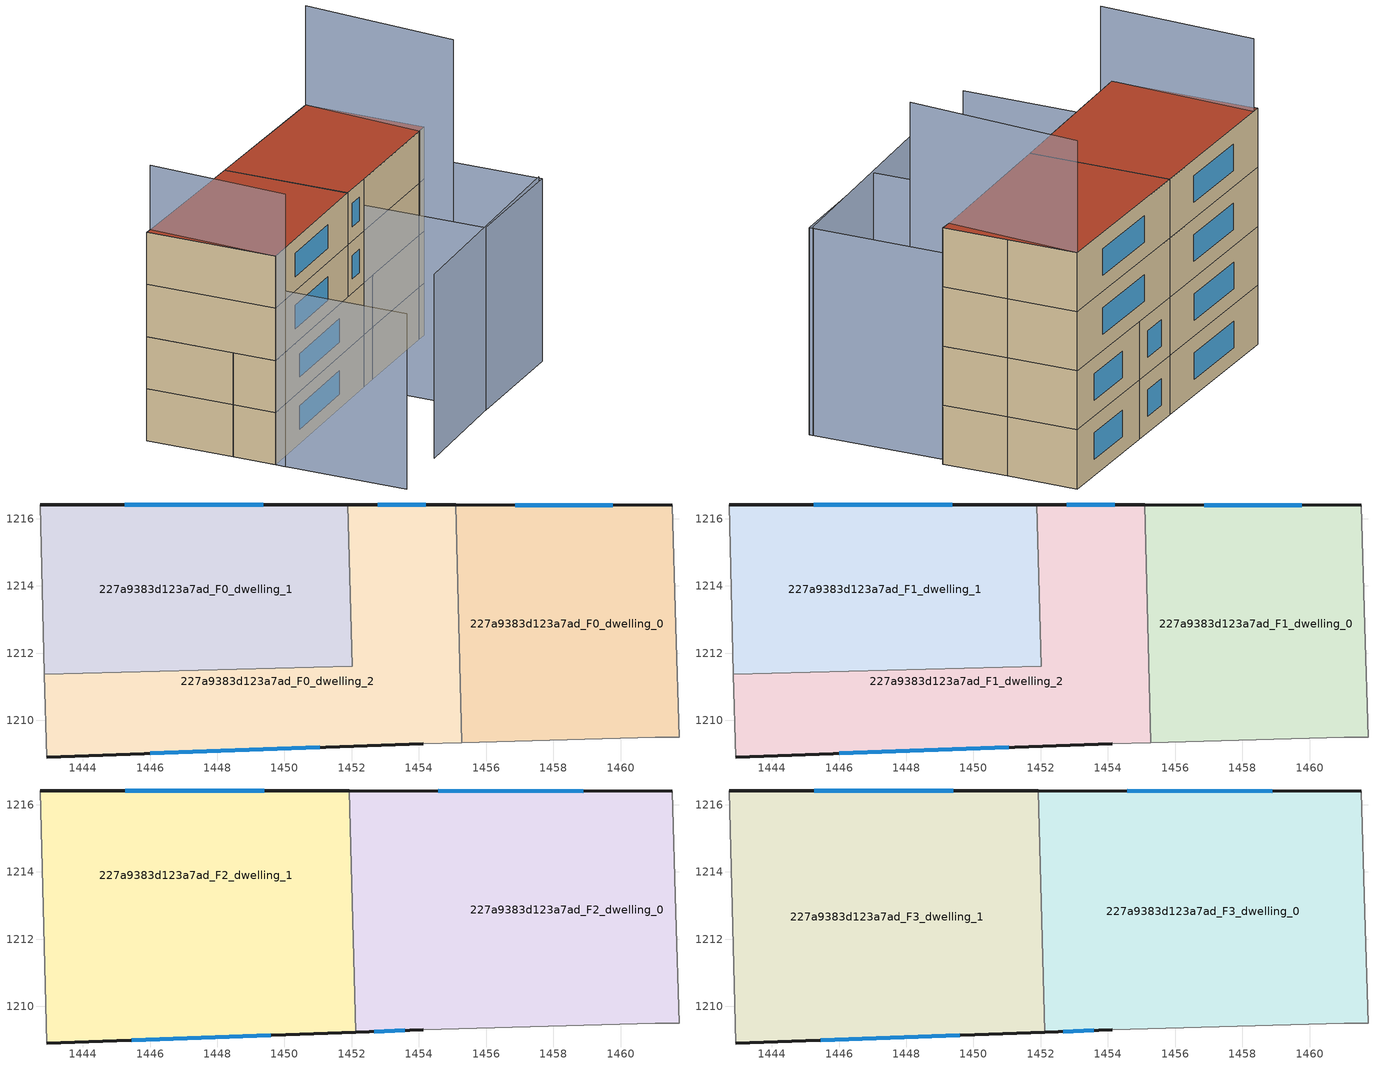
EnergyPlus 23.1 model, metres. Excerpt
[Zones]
227a9383d123a7ad_F0_dwelling_0
 floor ground (EU_floor_Construction): 1461.54,1216.41 1461.64,1212.8 1461.74,1209.5 1461.04,1209.5 1455.28,1209.34 1455.09,1216.41 z0
 wall outside (EU_wall_Construction): 1461.54,1216.41 1455.09,1216.41 z0:3
 wall adiabatic (EU_wall_Construction): 1455.28,1209.34 1461.04,1209.5 1461.74,1209.5 1461.64,1212.8 1461.54,1216.41 z0:3
 wall to 227a9383d123a7ad_F0_dwelling_2 (EU_wall_Construction): 1455.09,1216.41 1455.28,1209.34 z0:3
 window (EU_Window_Construction): 1459.76,1216.41 1456.87,1216.41 z0.83:2.17
227a9383d123a7ad_F0_dwelling_1
 floor ground (EU_floor_Construction): 1451.89,1216.41 1452.01,1211.62 1442.86,1211.37 1442.73,1216.41 z0
 wall outside (EU_wall_Construction): 1451.89,1216.41 1442.73,1216.41 z0:3
 wall adiabatic (EU_wall_Construction): 1442.73,1216.41 1442.86,1211.37 z0:3
 wall to 227a9383d123a7ad_F0_dwelling_2 (EU_wall_Construction): 1442.86,1211.37 1452.01,1211.62 1451.89,1216.41 z0:3
 window (EU_Window_Construction): 1449.37,1216.41 1445.25,1216.41 z0.83:2.17
227a9383d123a7ad_F0_dwelling_2
 floor ground (EU_floor_Construction): 1455.09,1216.41 1455.28,1209.34 1454.13,1209.3 1442.92,1208.91 1442.86,1211.37 1452.01,1211.62 1451.89,1216.41 z0
 wall outside (EU_wall_Construction): 1455.09,1216.41 1451.89,1216.41 / 1442.92,1208.91 1454.13,1209.3 z0:3
 wall adiabatic (EU_wall_Construction): 1442.86,1211.37 1442.92,1208.91 / 1454.13,1209.3 1455.28,1209.34 z0:3
 window (EU_Window_Construction): 1454.21,1216.41 1452.77,1216.41 / 1446.01,1209.02 1451.05,1209.19 z0.83:2.17
227a9383d123a7ad_F1_dwelling_0
 floor to 227a9383d123a7ad_F0_dwelling_0 (EU_floor_Construction): 1461.54,1216.41 1461.64,1212.8 1461.74,1209.5 1461.04,1209.5 1455.28,1209.34 1455.09,1216.41 z3
 wall outside (EU_wall_Construction): 1461.54,1216.41 1455.09,1216.41 z3:6
 wall adiabatic (EU_wall_Construction): 1455.28,1209.34 1461.04,1209.5 1461.74,1209.5 1461.64,1212.8 1461.54,1216.41 z3:6
 wall to 227a9383d123a7ad_F1_dwelling_2 (EU_wall_Construction): 1455.09,1216.41 1455.28,1209.34 z3:6
 window (EU_Window_Construction): 1459.76,1216.41 1456.87,1216.41 z3.83:5.17
227a9383d123a7ad_F1_dwelling_1
 floor to 227a9383d123a7ad_F0_dwelling_1 (EU_floor_Construction): 1451.89,1216.41 1452.01,1211.62 1442.86,1211.37 1442.73,1216.41 z3
 wall outside (EU_wall_Construction): 1451.89,1216.41 1442.73,1216.41 z3:6
 wall adiabatic (EU_wall_Construction): 1442.73,1216.41 1442.86,1211.37 z3:6
 wall to 227a9383d123a7ad_F1_dwelling_2 (EU_wall_Construction): 1442.86,1211.37 1452.01,1211.62 1451.89,1216.41 z3:6
 window (EU_Window_Construction): 1449.37,1216.41 1445.25,1216.41 z3.83:5.17
227a9383d123a7ad_F1_dwelling_2
 floor to 227a9383d123a7ad_F0_dwelling_2 (EU_floor_Construction): 1455.09,1216.41 1455.28,1209.34 1454.13,1209.3 1442.92,1208.91 1442.86,1211.37 1452.01,1211.62 1451.89,1216.41 z3
 wall outside (EU_wall_Construction): 1455.09,1216.41 1451.89,1216.41 / 1442.92,1208.91 1454.13,1209.3 z3:6
 wall adiabatic (EU_wall_Construction): 1442.86,1211.37 1442.92,1208.91 / 1454.13,1209.3 1455.28,1209.34 z3:6
 window (EU_Window_Construction): 1454.21,1216.41 1452.77,1216.41 / 1446.01,1209.02 1451.05,1209.19 z3.83:5.17
227a9383d123a7ad_F2_dwelling_0
 floor to 227a9383d123a7ad_F1_dwelling_0 (EU_floor_Construction): 1461.54,1216.41 1461.64,1212.8 1461.74,1209.5 1461.04,1209.5 1455.28,1209.34 1455.09,1216.41 z6
 floor to 227a9383d123a7ad_F1_dwelling_2 (EU_floor_Construction): 1455.09,1216.41 1455.28,1209.34 1454.13,1209.3 1452.12,1209.23 1451.93,1216.41 z6
 wall outside (EU_wall_Construction): 1452.12,1209.23 1454.13,1209.3 / 1461.54,1216.41 1451.93,1216.41 z6:9
 wall adiabatic (EU_wall_Construction): 1454.13,1209.3 1461.04,1209.5 1461.74,1209.5 1461.64,1212.8 1461.54,1216.41 z6:9
 wall to 227a9383d123a7ad_F2_dwelling_1 (EU_wall_Construction): 1451.93,1216.41 1452.12,1209.23 z6:9
 window (EU_Window_Construction): 1452.67,1209.25 1453.58,1209.28 / 1458.89,1216.41 1454.57,1216.41 z6.83:8.17
227a9383d123a7ad_F2_dwelling_1
 floor to 227a9383d123a7ad_F1_dwelling_2 (EU_floor_Construction): 1451.93,1216.41 1452.12,1209.23 1442.92,1208.91 1442.86,1211.37 1452.01,1211.62 1451.89,1216.41 z6
 floor to 227a9383d123a7ad_F1_dwelling_1 (EU_floor_Construction): 1451.89,1216.41 1452.01,1211.62 1442.86,1211.37 1442.73,1216.41 z6
 wall outside (EU_wall_Construction): 1442.92,1208.91 1452.12,1209.23 / 1451.93,1216.41 1442.73,1216.41 z6:9
 wall adiabatic (EU_wall_Construction): 1442.73,1216.41 1442.92,1208.91 z6:9
 window (EU_Window_Construction): 1445.45,1209 1449.59,1209.14 / 1449.4,1216.41 1445.26,1216.41 z6.83:8.17
227a9383d123a7ad_F3_dwelling_0
 floor to 227a9383d123a7ad_F2_dwelling_0 (EU_floor_Construction): 1461.54,1216.41 1461.64,1212.8 1461.74,1209.5 1461.04,1209.5 1454.13,1209.3 1452.12,1209.23 1451.93,1216.41 z9
 wall outside (EU_wall_Construction): 1452.12,1209.23 1454.13,1209.3 / 1461.54,1216.41 1451.93,1216.41 z9:12
 wall adiabatic (EU_wall_Construction): 1454.13,1209.3 1461.04,1209.5 1461.74,1209.5 1461.64,1212.8 1461.54,1216.41 z9:12
 wall to 227a9383d123a7ad_F3_dwelling_1 (EU_wall_Construction): 1451.93,1216.41 1452.12,1209.23 z9:12
 window (EU_Window_Construction): 1452.67,1209.25 1453.58,1209.28 / 1458.89,1216.41 1454.57,1216.41 z9.83:11.17
 roof outside (EU_roof_Construction): 1461.74,1209.5 1461.64,1212.8 1461.54,1216.41 1451.93,1216.41 1452.12,1209.23 1454.13,1209.3 1461.04,1209.5 z12
227a9383d123a7ad_F3_dwelling_1
 floor to 227a9383d123a7ad_F2_dwelling_1 (EU_floor_Construction): 1451.93,1216.41 1452.12,1209.23 1442.92,1208.91 1442.73,1216.41 z9
 wall outside (EU_wall_Construction): 1442.92,1208.91 1452.12,1209.23 / 1451.93,1216.41 1442.73,1216.41 z9:12
 wall adiabatic (EU_wall_Construction): 1442.73,1216.41 1442.92,1208.91 z9:12
 window (EU_Window_Construction): 1445.45,1209 1449.59,1209.14 / 1449.4,1216.41 1445.26,1216.41 z9.83:11.17
 roof outside (EU_roof_Construction): 1452.12,1209.23 1451.93,1216.41 1442.73,1216.41 1442.92,1208.91 z12
shading: 1447.42,1201.8 1461.43,1202.61 z0:10.6; 1442.92,1209.2 1443.13,1201.28 z0:10.1; 1454.13,1209.3 1461.24,1209.51 / 1461.24,1209.51 1461.44,1202.4 / 1461.44,1202.4 1454.33,1202.2 / 1454.33,1202.2 1454.13,1209.3 z0:10.5; 1461,1207.43 1461.54,1216.41 z0:17.7; 1443.14,1216.4 1442.91,1208.33 z0:15.7
[Building]
EU S2 Campaign: North Axis=0; Terrain=City; Solar Distribution=FullExterior
[Site:Location]
Lyon-Bron: Latitude=45.75; Longitude=5; Time Zone=1; Elevation=198
[SizingPeriod:WeatherFileDays]
AnnualSizingPeriod: Begin Month=1; Begin Day of Month=1; End Month=12; End Day of Month=31; Day of Week for Start Day=Monday; Use Weather File Daylight Saving Period=No; Use Weather File Rain and Snow Indicators=No
[MATERIAL]
EU_InternalMass_Material: Roughness=MediumRough; Thickness=0.1; Conductivity=1; Density=1800; Specific Heat=900; Thermal Absorptance=0.9; Solar Absorptance=0.7; Visible Absorptance=0.7
[MATERIAL:NOMASS] Roughness=MediumRough; Thermal Absorptance=0.9; Solar Absorptance=0.7; Visible Absorptance=0.7
Name | Thermal Resistance
EU_wall_NoMass | 0.87146
EU_roof_NoMass | 0.842276
EU_floor_NoMass | 0.496999
[WINDOWMATERIAL:SIMPLEGLAZINGSYSTEM]
EU_Window_SimpleGlazing: UFactor=2.2525; Solar Heat Gain Coefficient=0.76; Visible Transmittance=0.76
[CONSTRUCTION]
EU_wall_Construction: EU_wall_NoMass
EU_roof_Construction: EU_roof_NoMass
EU_floor_Construction: EU_floor_NoMass
EU_Window_Construction: EU_Window_SimpleGlazing
EU_InternalMass_Construction: EU_InternalMass_Material
[ZONE] Type=1; Multiplier=1; Ceiling Height=autocalculate; Floor Area=autocalculate; Part of Total Floor Area=Yes
Name | Volume
227a9383d123a7ad_F0_dwelling_0; 227a9383d123a7ad_F1_dwelling_0 | 135.135
227a9383d123a7ad_F2_dwelling_0 | 202.693
227a9383d123a7ad_F3_dwelling_0 | 202.692
227a9383d123a7ad_F0_dwelling_1; 227a9383d123a7ad_F1_dwelling_1 | 135.13
227a9383d123a7ad_F2_dwelling_1 | 202.696
227a9383d123a7ad_F3_dwelling_1 | 202.699
227a9383d123a7ad_F0_dwelling_2 | 135.129
227a9383d123a7ad_F1_dwelling_2 | 135.128
[INTERNALMASS] Construction=EU_InternalMass_Construction
Name | Zone or ZoneList | Surface Area
227a9383d123a7ad_F0_dwelling_0_EU_InternalMass | 227a9383d123a7ad_F0_dwelling_0 | 45.044
227a9383d123a7ad_F0_dwelling_1_EU_InternalMass | 227a9383d123a7ad_F0_dwelling_1 | 45.0428
227a9383d123a7ad_F0_dwelling_2_EU_InternalMass | 227a9383d123a7ad_F0_dwelling_2 | 45.0431
227a9383d123a7ad_F1_dwelling_0_EU_InternalMass | 227a9383d123a7ad_F1_dwelling_0 | 45.044
227a9383d123a7ad_F1_dwelling_1_EU_InternalMass | 227a9383d123a7ad_F1_dwelling_1 | 45.0428
227a9383d123a7ad_F1_dwelling_2_EU_InternalMass | 227a9383d123a7ad_F1_dwelling_2 | 45.0431
227a9383d123a7ad_F2_dwelling_0_EU_InternalMass | 227a9383d123a7ad_F2_dwelling_0 | 67.5641
227a9383d123a7ad_F2_dwelling_1_EU_InternalMass | 227a9383d123a7ad_F2_dwelling_1 | 67.5658
227a9383d123a7ad_F3_dwelling_0_EU_InternalMass | 227a9383d123a7ad_F3_dwelling_0 | 67.5641
227a9383d123a7ad_F3_dwelling_1_EU_InternalMass | 227a9383d123a7ad_F3_dwelling_1 | 67.5658
[OTHEREQUIPMENT] Fuel Type=Electricity; Design Level Calculation Method=Watts/Area; Power per Zone Floor Area=1; Fraction Latent=0; Fraction Radiant=0; Fraction Lost=0; Carbon Dioxide Generation Rate=0; EndUse Subcategory=EU_Step8_InternalGains
Name | Zone or ZoneList or Space or SpaceList | Schedule
EU_Step8_InternalGain_227a9383d123a7ad_F0_dwelling_0_f000 | 227a9383d123a7ad_F0_dwelling_0 | EU_Step8_GainSchedule_227a9383d123a7ad_F0_dwelling_0_f000
EU_Step8_InternalGain_227a9383d123a7ad_F0_dwelling_1_f000 | 227a9383d123a7ad_F0_dwelling_1 | EU_Step8_GainSchedule_227a9383d123a7ad_F0_dwelling_1_f000
EU_Step8_InternalGain_227a9383d123a7ad_F0_dwelling_2_f000 | 227a9383d123a7ad_F0_dwelling_2 | EU_Step8_GainSchedule_227a9383d123a7ad_F0_dwelling_2_f000
EU_Step8_InternalGain_227a9383d123a7ad_F1_dwelling_0_f000 | 227a9383d123a7ad_F1_dwelling_0 | EU_Step8_GainSchedule_227a9383d123a7ad_F1_dwelling_0_f000
EU_Step8_InternalGain_227a9383d123a7ad_F1_dwelling_1_f000 | 227a9383d123a7ad_F1_dwelling_1 | EU_Step8_GainSchedule_227a9383d123a7ad_F1_dwelling_1_f000
EU_Step8_InternalGain_227a9383d123a7ad_F1_dwelling_2_f000 | 227a9383d123a7ad_F1_dwelling_2 | EU_Step8_GainSchedule_227a9383d123a7ad_F1_dwelling_2_f000
EU_Step8_InternalGain_227a9383d123a7ad_F2_dwelling_0_f000 | 227a9383d123a7ad_F2_dwelling_0 | EU_Step8_GainSchedule_227a9383d123a7ad_F2_dwelling_0_f000
EU_Step8_InternalGain_227a9383d123a7ad_F2_dwelling_1_f000 | 227a9383d123a7ad_F2_dwelling_1 | EU_Step8_GainSchedule_227a9383d123a7ad_F2_dwelling_1_f000
EU_Step8_InternalGain_227a9383d123a7ad_F3_dwelling_0_f000 | 227a9383d123a7ad_F3_dwelling_0 | EU_Step8_GainSchedule_227a9383d123a7ad_F3_dwelling_0_f000
EU_Step8_InternalGain_227a9383d123a7ad_F3_dwelling_1_f000 | 227a9383d123a7ad_F3_dwelling_1 | EU_Step8_GainSchedule_227a9383d123a7ad_F3_dwelling_1_f000
[ZONEVENTILATION:DESIGNFLOWRATE] Schedule=EU_AlwaysOn; Design Flow Rate Calculation Method=AirChanges/Hour; Air Changes per Hour=0.425; Ventilation Type=Natural; Fan Pressure Rise=0; Fan Total Efficiency=1; Constant Term Coefficient=1; Temperature Term Coefficient=0; Velocity Term Coefficient=0; Velocity Squared Term Coefficient=0; Minimum Indoor Temperature=-100; Maximum Indoor Temperature=100; Delta Temperature=-100; Minimum Outdoor Temperature=-100; Maximum Outdoor Temperature=100; Maximum Wind Speed=40
Name | Zone or ZoneList or Space or SpaceList
EU_ConstantAir_227a9383d123a7ad_F0_dwelling_0 | 227a9383d123a7ad_F0_dwelling_0
EU_ConstantAir_227a9383d123a7ad_F0_dwelling_1 | 227a9383d123a7ad_F0_dwelling_1
EU_ConstantAir_227a9383d123a7ad_F0_dwelling_2 | 227a9383d123a7ad_F0_dwelling_2
EU_ConstantAir_227a9383d123a7ad_F1_dwelling_0 | 227a9383d123a7ad_F1_dwelling_0
EU_ConstantAir_227a9383d123a7ad_F1_dwelling_1 | 227a9383d123a7ad_F1_dwelling_1
EU_ConstantAir_227a9383d123a7ad_F1_dwelling_2 | 227a9383d123a7ad_F1_dwelling_2
EU_ConstantAir_227a9383d123a7ad_F2_dwelling_0 | 227a9383d123a7ad_F2_dwelling_0
EU_ConstantAir_227a9383d123a7ad_F2_dwelling_1 | 227a9383d123a7ad_F2_dwelling_1
EU_ConstantAir_227a9383d123a7ad_F3_dwelling_0 | 227a9383d123a7ad_F3_dwelling_0
EU_ConstantAir_227a9383d123a7ad_F3_dwelling_1 | 227a9383d123a7ad_F3_dwelling_1
[HVACTEMPLATE:THERMOSTAT] Constant Heating Setpoint=20; Constant Cooling Setpoint=50
EU_HeatOnly_227a9383d123a7ad_F0_dwelling_0; EU_HeatOnly_227a9383d123a7ad_F0_dwelling_1; EU_HeatOnly_227a9383d123a7ad_F0_dwelling_2; EU_HeatOnly_227a9383d123a7ad_F1_dwelling_0; EU_HeatOnly_227a9383d123a7ad_F1_dwelling_1; EU_HeatOnly_227a9383d123a7ad_F1_dwelling_2; EU_HeatOnly_227a9383d123a7ad_F2_dwelling_0; EU_HeatOnly_227a9383d123a7ad_F2_dwelling_1; EU_HeatOnly_227a9383d123a7ad_F3_dwelling_0; EU_HeatOnly_227a9383d123a7ad_F3_dwelling_1
[HVACTEMPLATE:ZONE:IDEALLOADSAIRSYSTEM] System Availability Schedule=EU_AlwaysOn; Maximum Heating Supply Air Temperature=50; Minimum Cooling Supply Air Temperature=13; Maximum Heating Supply Air Humidity Ratio=0.0156; Minimum Cooling Supply Air Humidity Ratio=0.0077; Heating Limit=NoLimit; Cooling Limit=NoLimit; Heating Availability Schedule=EU_AlwaysOn; Cooling Availability Schedule=EU_CoolingOff; Dehumidification Control Type=ConstantSensibleHeatRatio; Cooling Sensible Heat Ratio=0.7; Dehumidification Setpoint=60; Humidification Control Type=None; Humidification Setpoint=30; Outdoor Air Method=None; Outdoor Air Flow Rate per Person=0.00944; Outdoor Air Flow Rate per Zone Floor Area=0; Outdoor Air Flow Rate per Zone=0; Demand Controlled Ventilation Type=None; Outdoor Air Economizer Type=NoEconomizer; Heat Recovery Type=None; Sensible Heat Recovery Effectiveness=0.7; Latent Heat Recovery Effectiveness=0.65
Name | Template Thermostat
227a9383d123a7ad_F0_dwelling_0 | EU_HeatOnly_227a9383d123a7ad_F0_dwelling_0
227a9383d123a7ad_F0_dwelling_1 | EU_HeatOnly_227a9383d123a7ad_F0_dwelling_1
227a9383d123a7ad_F0_dwelling_2 | EU_HeatOnly_227a9383d123a7ad_F0_dwelling_2
227a9383d123a7ad_F1_dwelling_0 | EU_HeatOnly_227a9383d123a7ad_F1_dwelling_0
227a9383d123a7ad_F1_dwelling_1 | EU_HeatOnly_227a9383d123a7ad_F1_dwelling_1
227a9383d123a7ad_F1_dwelling_2 | EU_HeatOnly_227a9383d123a7ad_F1_dwelling_2
227a9383d123a7ad_F2_dwelling_0 | EU_HeatOnly_227a9383d123a7ad_F2_dwelling_0
227a9383d123a7ad_F2_dwelling_1 | EU_HeatOnly_227a9383d123a7ad_F2_dwelling_1
227a9383d123a7ad_F3_dwelling_0 | EU_HeatOnly_227a9383d123a7ad_F3_dwelling_0
227a9383d123a7ad_F3_dwelling_1 | EU_HeatOnly_227a9383d123a7ad_F3_dwelling_1
[SIZING:ZONE] Zone Cooling Design Supply Air Temperature Input Method=SupplyAirTemperature; Zone Cooling Design Supply Air Temperature=13; Zone Heating Design Supply Air Temperature Input Method=SupplyAirTemperature; Zone Heating Design Supply Air Temperature=50; Zone Cooling Design Supply Air Humidity Ratio=0.008; Zone Heating Design Supply Air Humidity Ratio=0.008; Cooling Design Air Flow Method=DesignDay; Cooling Design Air Flow Rate=0; Cooling Minimum Air Flow per Zone Floor Area=0.000762; Cooling Minimum Air Flow=0; Cooling Minimum Air Flow Fraction=0.2; Heating Design Air Flow Method=DesignDay; Heating Design Air Flow Rate=0; Heating Maximum Air Flow per Zone Floor Area=0.002032; Heating Maximum Air Flow=0.141576; Heating Maximum Air Flow Fraction=0.3; Account for Dedicated Outdoor Air System=No; Dedicated Outdoor Air System Control Strategy=NeutralSupplyAir; Dedicated Outdoor Air Low Setpoint Temperature for Design=autosize; Dedicated Outdoor Air High Setpoint Temperature for Design=autosize; Zone Load Sizing Method=Sensible Load Only No Latent Load; Zone Latent Cooling Design Supply Air Humidity Ratio Input Method=HumidityRatioDifference; Zone Cooling Design Supply Air Humidity Ratio Difference=0.005; Zone Latent Heating Design Supply Air Humidity Ratio Input Method=HumidityRatioDifference; Zone Humidification Design Supply Air Humidity Ratio Difference=0.005
227a9383d123a7ad_F0_dwelling_0; 227a9383d123a7ad_F0_dwelling_1; 227a9383d123a7ad_F0_dwelling_2; 227a9383d123a7ad_F1_dwelling_0; 227a9383d123a7ad_F1_dwelling_1; 227a9383d123a7ad_F1_dwelling_2; 227a9383d123a7ad_F2_dwelling_0; 227a9383d123a7ad_F2_dwelling_1; 227a9383d123a7ad_F3_dwelling_0; 227a9383d123a7ad_F3_dwelling_1
[SCHEDULE:CONSTANT]
Name | Hourly Value
EU_AlwaysOn | 1
EU_CoolingOff | 0
[SCHEDULE:FILE] Column Number=1; Rows to Skip at Top=0; Number of Hours of Data=8760; Column Separator=Comma; Interpolate to Timestep=No; Minutes per Item=60; Adjust Schedule for Daylight Savings=Yes
Name | File
EU_Step8_GainSchedule_227a9383d123a7ad_F0_dwelling_0_f000 | ../../schedules/227a9383d123a7ad/227a9383d123a7ad_F0_dwelling_0_f000_gain.csv
EU_Step8_GainSchedule_227a9383d123a7ad_F0_dwelling_1_f000 | ../../schedules/227a9383d123a7ad/227a9383d123a7ad_F0_dwelling_1_f000_gain.csv
EU_Step8_GainSchedule_227a9383d123a7ad_F0_dwelling_2_f000 | ../../schedules/227a9383d123a7ad/227a9383d123a7ad_F0_dwelling_2_f000_gain.csv
EU_Step8_GainSchedule_227a9383d123a7ad_F1_dwelling_0_f000 | ../../schedules/227a9383d123a7ad/227a9383d123a7ad_F1_dwelling_0_f000_gain.csv
EU_Step8_GainSchedule_227a9383d123a7ad_F1_dwelling_1_f000 | ../../schedules/227a9383d123a7ad/227a9383d123a7ad_F1_dwelling_1_f000_gain.csv
EU_Step8_GainSchedule_227a9383d123a7ad_F1_dwelling_2_f000 | ../../schedules/227a9383d123a7ad/227a9383d123a7ad_F1_dwelling_2_f000_gain.csv
EU_Step8_GainSchedule_227a9383d123a7ad_F2_dwelling_0_f000 | ../../schedules/227a9383d123a7ad/227a9383d123a7ad_F2_dwelling_0_f000_gain.csv
EU_Step8_GainSchedule_227a9383d123a7ad_F2_dwelling_1_f000 | ../../schedules/227a9383d123a7ad/227a9383d123a7ad_F2_dwelling_1_f000_gain.csv
EU_Step8_GainSchedule_227a9383d123a7ad_F3_dwelling_0_f000 | ../../schedules/227a9383d123a7ad/227a9383d123a7ad_F3_dwelling_0_f000_gain.csv
EU_Step8_GainSchedule_227a9383d123a7ad_F3_dwelling_1_f000 | ../../schedules/227a9383d123a7ad/227a9383d123a7ad_F3_dwelling_1_f000_gain.csv
